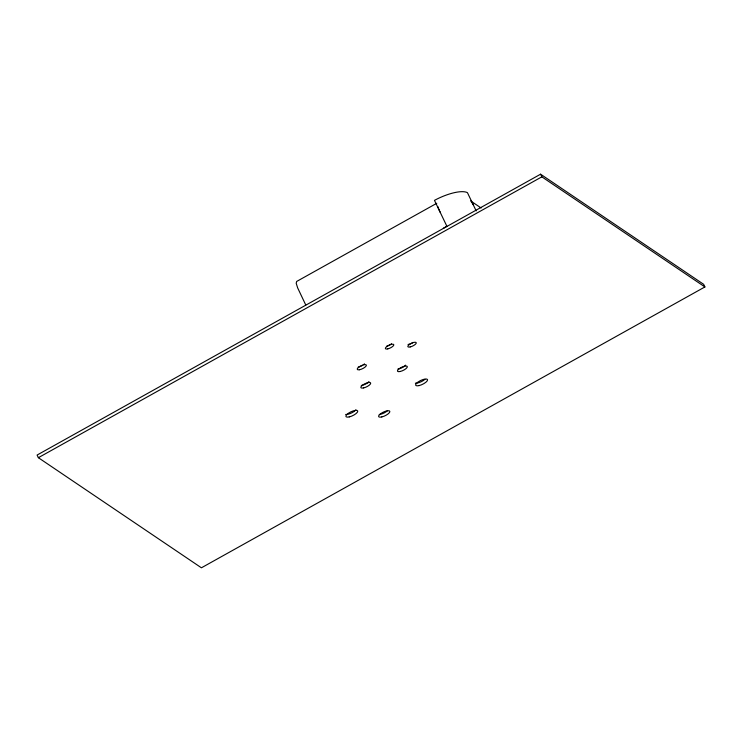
<?xml version="1.0" encoding="UTF-8"?>
<svg xmlns="http://www.w3.org/2000/svg" width="742" height="742" viewBox="0 0 742 742"><rect width="100%" height="100%" fill="white"/><g stroke="black" fill="none" stroke-linecap="round" stroke-linejoin="round"><path stroke-width="1.11" d="M436.778 203.289L296.652 281.459L296.197 283.258L297.663 287.905L305.76 304.999M443.336 228.258L446.888 226.273L434.469 200.359A29.661 9.655 -25.6 0 1 467.441 192.67L476.169 210.886M540.584 174.194L37.1 455.05L38.361 457.693L201.416 567.806L704.9 286.95L703.639 284.307L540.584 174.194L541.855 176.837L704.9 286.95M38.361 457.693L541.855 176.837M470.613 200.897L481.141 208.001M440.145 212.203A14.135 2.504 60.8 0 1 437.836 206.564M471.309 201.833A14.135 13.124 -56 0 1 473.22 204.718M368.969 381.601A5.417 1.762 -25.6 0 1 361.289 385.45M424.906 379.385A6.585 2.143 -25.6 0 1 415.381 383.169M405.596 365.157A5.417 1.762 -25.6 0 1 397.916 369.006M391.544 343.713A4.647 1.512 -25.6 0 1 386.499 346.245M364.489 363.84A5.036 1.642 -25.6 0 1 363.747 364.517M362.792 365.203A5.036 1.642 -25.6 0 1 358.2 367.105M413.183 342.387A4.647 1.512 -25.6 0 1 408.026 344.436M355.937 409.844A6.539 2.124 -25.6 0 1 345.633 414.472M387.25 410.929A6.196 2.013 -25.6 0 1 379.283 414.509M410.215 346.931A4.647 1.512 -25.6 0 0 416.271 342.767A4.647 1.512 -25.6 0 0 409.64 344.307A4.647 1.512 -25.6 0 0 410.215 346.931M419.017 385.608A6.585 2.143 -25.6 0 0 427.587 379.718A6.585 2.143 -25.6 0 0 418.2 381.898A6.585 2.143 -25.6 0 0 419.017 385.608M400.263 371.473A5.417 1.762 -25.6 0 0 407.33 366.622A5.417 1.762 -25.6 0 0 399.595 368.412A5.417 1.762 -25.6 0 0 400.263 371.473M387.76 348.888A4.647 1.512 -25.6 0 0 393.817 344.724A4.647 1.512 -25.6 0 0 387.185 346.264A4.647 1.512 -25.6 0 0 387.76 348.888M359.462 369.748A5.036 1.642 -25.6 0 0 366.39 365.324A5.036 1.642 -25.6 0 0 359.545 366.604A5.036 1.642 -25.6 0 0 359.462 369.748M363.636 387.918A5.417 1.762 -25.6 0 0 370.703 383.067A5.417 1.762 -25.6 0 0 362.968 384.857A5.417 1.762 -25.6 0 0 363.636 387.918M349.25 416.911A6.539 2.124 -25.6 0 0 357.765 411.068A6.539 2.124 -25.6 0 0 348.443 413.229A6.539 2.124 -25.6 0 0 349.25 416.911M381.787 416.948A6.196 2.013 -25.6 0 0 389.856 411.402A6.196 2.013 -25.6 0 0 381.017 413.452A6.196 2.013 -25.6 0 0 381.787 416.948"/></g></svg>
